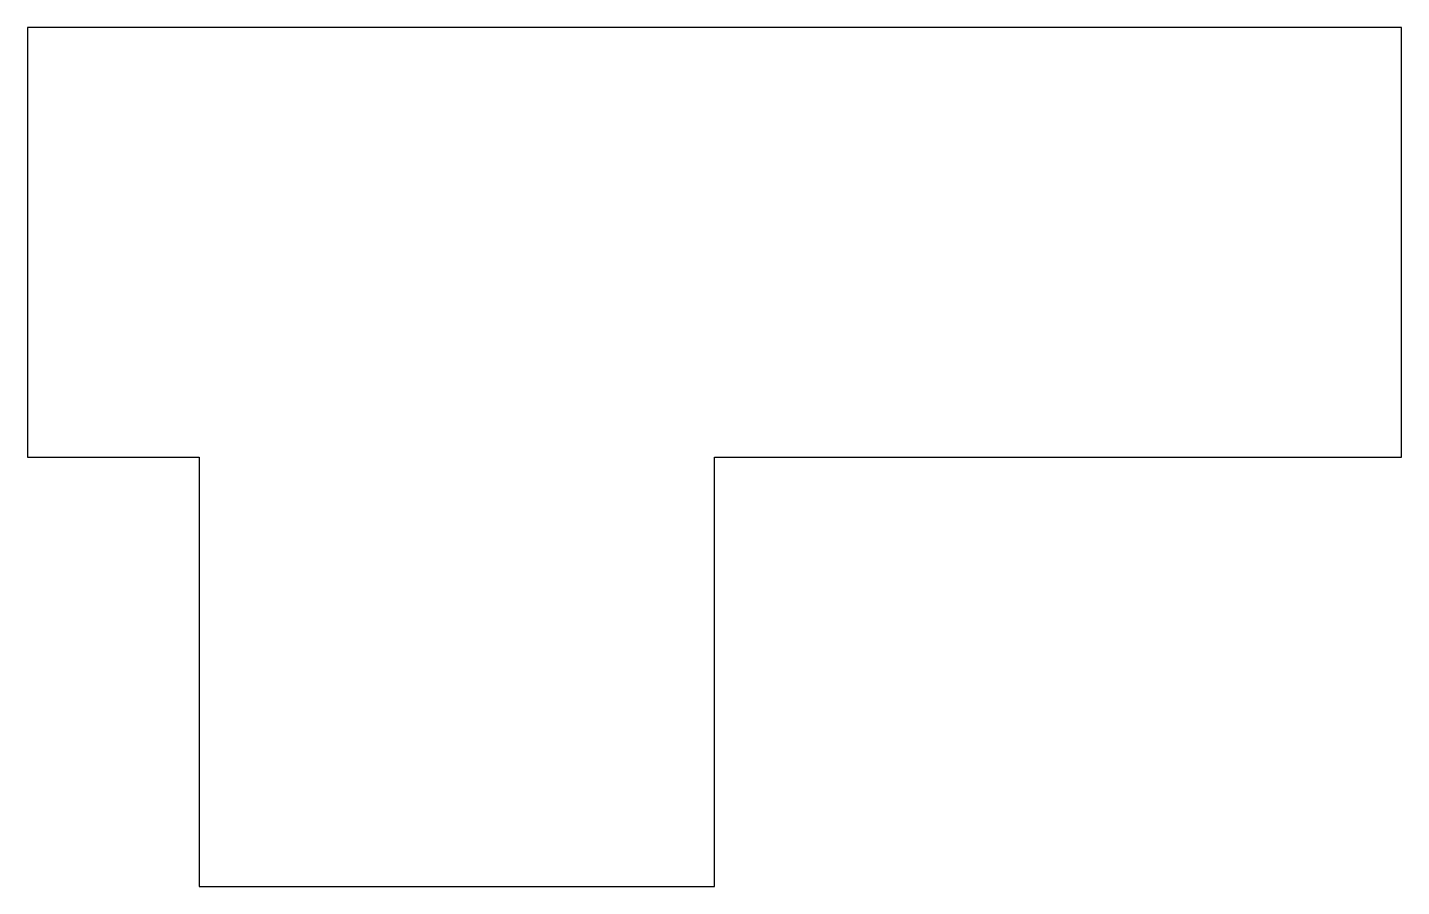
# Model space of a CAD drawing. Header units: millimetres. Extents: x -2000 to 14000, y 0 to 10000.
import ezdxf

# ---------------------------------------------------------------- set-up
doc = ezdxf.new("R2010")
doc.units = ezdxf.units.MM
doc.layers.add('FLOOR', color=7, linetype='Continuous')

msp = doc.modelspace()

# ---------------------------------------------------------------- linework, layer by layer
at = {"layer": 'FLOOR'}
msp.add_lwpolyline([(0, 0), (6000, 0), (6000, 5000), (14000, 5000), (14000, 10000), (-2000, 10000), (-2000, 5000), (0, 5000)], close=True, dxfattribs=at)

doc.saveas('drawing.dxf')
